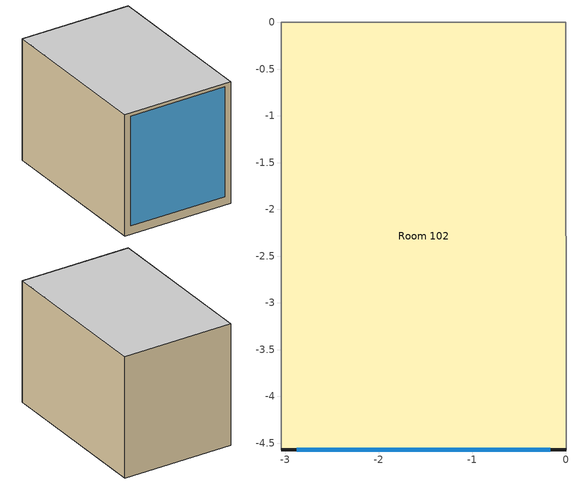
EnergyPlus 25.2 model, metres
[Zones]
Room 102
 floor outside (Room Floor): 0,0 0,-4.57 -3.05,-4.57 -3.05,0 z0
 wall outside (Room Wall - South): -3.05,-4.57 0,-4.57 z0:3.35
 wall adiabatic (Room Wall - East West): -3.05,0 -3.05,-4.57 / 0,-4.57 0,0 z0:3.35
 wall adiabatic (Room Wall - North): 0,0 -3.05,0 z0:3.35
 window (GlzSys_1): -2.88,-4.57 -0.17,-4.57 z0.23:3.26
 ceiling adiabatic (Room Ceiling): -3.05,0 -3.05,-4.57 0,-4.57 0,0 z3.35
[Building]
Building 71T Rm 102: North Axis {deg}=0; Terrain=Suburbs; Loads Convergence Tolerance Value {W}=0.04; Temperature Convergence Tolerance Value {deltaC}=0.4; Solar Distribution=FullInteriorAndExteriorWithReflections; Maximum Number of Warmup Days=25; Minimum Number of Warmup Days=6
[Site:Location]
CHICAGO_IL_USA TMY2-94846: Latitude {deg}=41.78; Longitude {deg}=-87.75; Time Zone {hr}=-6; Elevation {m}=190
[SizingPeriod:DesignDay] Day of Month=21; Dry-Bulb Temperature Range Modifier Type=DefaultMultipliers; Humidity Condition Type=Wetbulb; Barometric Pressure {Pa}=98934; Rain Indicator=No; Snow Indicator=No; Daylight Saving Time Indicator=No
Name | Month | Day Type | Maximum Dry-Bulb Temperature {C} | Daily Dry-Bulb Temperature Range {deltaC} | Wetbulb or DewPoint at Maximum Dry-Bulb {C} | Wind Speed {m/s} | Wind Direction {deg} | Solar Model Indicator | Sky Clearness | ASHRAE Clear Sky Optical Depth for Beam Irradiance (taub) | ASHRAE Clear Sky Optical Depth for Diffuse Irradiance (taud)
Chicago Ohare Intl Ap Ann Htg 99.6% Condns DB | 1 | WinterDesignDay | -20 | 0 | -20 | 4.9 | 270 | ASHRAEClearSky | 0
Chicago Ohare Intl Ap Ann Clg .4% Condns DB=>MWB | 7 | SummerDesignDay | 33.3 | 10.5 | 23.7 | 5.2 | 230 | ASHRAETau |  | 0.455 | 2.05
[Material] Solar Absorptance=0.7
Name | Roughness | Thickness {m} | Conductivity {W/m-K} | Density {kg/m3} | Specific Heat {J/kg-K} | Thermal Absorptance | Visible Absorptance
2x6 Wood Stud R19 | Rough | 0.133 | 0.047 | 93.84 | 1006 | 0.9 | 0.7
Gypsum board - 5/8 in | Smooth | 0.015875 | 0.17 | 800 | 1090 | 0.9 | 0.3
Plywood - 3/8 in | Smooth | 0.009525 | 0.12 | 540 | 1210
Plywood - 3/4 in | Smooth | 0.01905 | 0.12 | 540 | 1210
Plywood - 1/2 in | Smooth | 0.0127 | 0.12 | 540 | 1210
Metal Siding | MediumSmooth | 0.000701 | 45.345 | 7833.028 | 502.416
T&G - 3/4 in | MediumSmooth | 0.01905 | 0.15 | 608 | 1630
[Material:NoMass] Roughness=Rough; Thermal Absorptance=0.9
Name | Thermal Resistance {m2-K/W} | Solar Absorptance | Visible Absorptance
Carpet w/rubber pad | 0.22 | 0.85 | 0.85
R-30 Fiberglass Insulation | 5.28 | 0.7 | 0.7
[Construction]
Room Ceiling: Plywood - 3/8 in, 2x6 Wood Stud R19, Gypsum board - 5/8 in
Room Wall - East West: 2x6 Wood Stud R19, Gypsum board - 5/8 in
Room Wall - North: Gypsum board - 5/8 in, Plywood - 3/8 in, 2x6 Wood Stud R19, Gypsum board - 5/8 in
Room Wall - South: Metal Siding, Plywood - 1/2 in, 2x6 Wood Stud R19
Room Floor: R-30 Fiberglass Insulation, T&G - 3/4 in, Plywood - 3/4 in, Carpet w/rubber pad
[CONSTRUCTION]
GlzSys_1: Glass_102_LayerAvg
GlzSys_1_withShade: Glass_102_LayerAvg, VenBlind_ShdDvc_25
[WindowMaterial:Glazing]
Glass_102_LayerAvg: Optical Data Type=SpectralAverage; Thickness {m}=0.003048; Solar Transmittance at Normal Incidence=0.833848; Front Side Solar Reflectance at Normal Incidence=0.0747638; Back Side Solar Reflectance at Normal Incidence=0.0748545; Visible Transmittance at Normal Incidence=0.89926; Front Side Visible Reflectance at Normal Incidence=0.082563; Back Side Visible Reflectance at Normal Incidence=0.082564; Infrared Transmittance at Normal Incidence=0; Front Side Infrared Hemispherical Emissivity=0.84; Back Side Infrared Hemispherical Emissivity=0.84; Conductivity {W/m-K}=1
[WindowMaterial:Blind]
VenBlind_ShdDvc_25: Slat Orientation=HORIZONTAL; Slat Width {m}=0.016; Slat Separation {m}=0.012; Slat Thickness {m}=0.0006; Slat Angle {deg}=135; Slat Conductivity {W/m-K}=160; Slat Beam Solar Transmittance=0; Front Side Slat Beam Solar Reflectance=0.7; Back Side Slat Beam Solar Reflectance=0.7; Slat Diffuse Solar Transmittance=0; Front Side Slat Diffuse Solar Reflectance=0.7; Back Side Slat Diffuse Solar Reflectance=0.7; Slat Beam Visible Transmittance=0; Front Side Slat Beam Visible Reflectance=0.7; Back Side Slat Beam Visible Reflectance=0.7; Slat Diffuse Visible Transmittance=0; Front Side Slat Diffuse Visible Reflectance=0.7; Back Side Slat Diffuse Visible Reflectance=0.7; Slat Infrared Hemispherical Transmittance=0; Front Side Slat Infrared Hemispherical Emissivity=0.9; Back Side Slat Infrared Hemispherical Emissivity=0.9; Blind to Glass Distance {m}=0.0127; Blind Top Opening Multiplier=0; Blind Bottom Opening Multiplier=0; Blind Left Side Opening Multiplier=0; Blind Right Side Opening Multiplier=0; Minimum Slat Angle {deg}=0; Maximum Slat Angle {deg}=0
[WindowsCalculationEngine]
Windows engine=ExternalWindowsModel
[Zone]
Room 102: Type=1; Multiplier=1; Ceiling Height {m}=3.3528; Volume {m3}=46.7398
[ZoneControl:Thermostat]
Main Termostat: Zone or ZoneList=Room 102; Control Type Schedule=Zone Control Type Sched; Control 1=DualThermostat
[ThermostatSetpoint:DualSetpoint]
DualThermostat: Heating Setpoint Temperature Schedule=Setpoint heating; Cooling Setpoint Temperature Schedule=Setpoint cooling
[ZoneHVAC:IdealLoadsAirSystem]
Room 102 Ideal Loads: Maximum Heating Supply Air Temperature {C}=26; Minimum Cooling Supply Air Temperature {C}=15; Maximum Heating Supply Air Humidity Ratio {kgWater/kgDryAir}=0.01; Minimum Cooling Supply Air Humidity Ratio {kgWater/kgDryAir}=0.0156; Heating Limit=NoLimit; Maximum Heating Air Flow Rate {m3/s}=autosize; Cooling Limit=NoLimit
[Zone equipment]
Room 102: Room 102 Ideal Loads
[WindowShadingControl]
ShdSys_Control-Room 102: Zone=Room 102; Shading Type=InteriorBlind; Construction with Shading=GlzSys_1_withShade; Shading Control Type=AlwaysOn; Setpoint {W/m2, W or deg C}=0; Shading Control Is Scheduled=NO; Glare Control Is Active=NO; Type of Slat Angle Control for Blinds=FixedSlatAngle; Setpoint 2 {W/m2, deg C or cd/m2}=0; Multiple Surface Control Type=Sequential; Fenestration Surface 1=Room 102 Window
[Schedule:Compact]
Zone Control Type Sched: Through: 12/31, For: AllDays, Until: 24:00, 4
Setpoint cooling: Through: 12/31, For: AllDays, Until: 07:00, 27, Until: 17:00, 26, Until: 24:00, 27
Setpoint heating: Through: 12/31, For: Weekdays, Until: 07:00, 19, Until: 17:00, 21, Until 24:00, 19, For: AllOtherDays, Until: 24:00, 19
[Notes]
Approximation of the HVAC systems for the testing rooms:
* Single fan single duct constant air volume system.
* Variable chilled water flow rate with a lower limit to approximate the minimum cold air flow.
* Maximum supply air is higher than that of a single fan air volume in real case to better match measured cooling load.
* Fan efficiency and pressure rise are tuned to better match measured cooling load.
* Fan motor is assumed to be out of the supply air stream in order not to conteminate the cooling load with inaccurate fan motor heat gain.
* Added a chilled bypass to account for additional amount of chilled water designed to cool three rooms.
Approximation of lighting:
* Visible absorptances of surfaces are tuned such that the workplane illuminance in the middle of room matches the measured illuminance.
* Infiltration air flow rate is guessed as a small value.
Chicago Ohare Intl Ap_IL_USA Annual Heating Design Conditions Wind Speed=4.9m/s Wind Dir=270
Coldest Month=JAN
Chicago Ohare Intl Ap_IL_USA Annual Heating 99.6%, MaxDB=-20°C
Chicago Ohare Intl Ap Annual Cooling Design Conditions Wind Speed=5.2m/s Wind Dir=230
Hottest Month=JUL
Chicago Ohare Intl Ap_IL_USA Annual Cooling (DB=>MWB) .4%, MaxDB=33.3°C MWB=23.7°C
